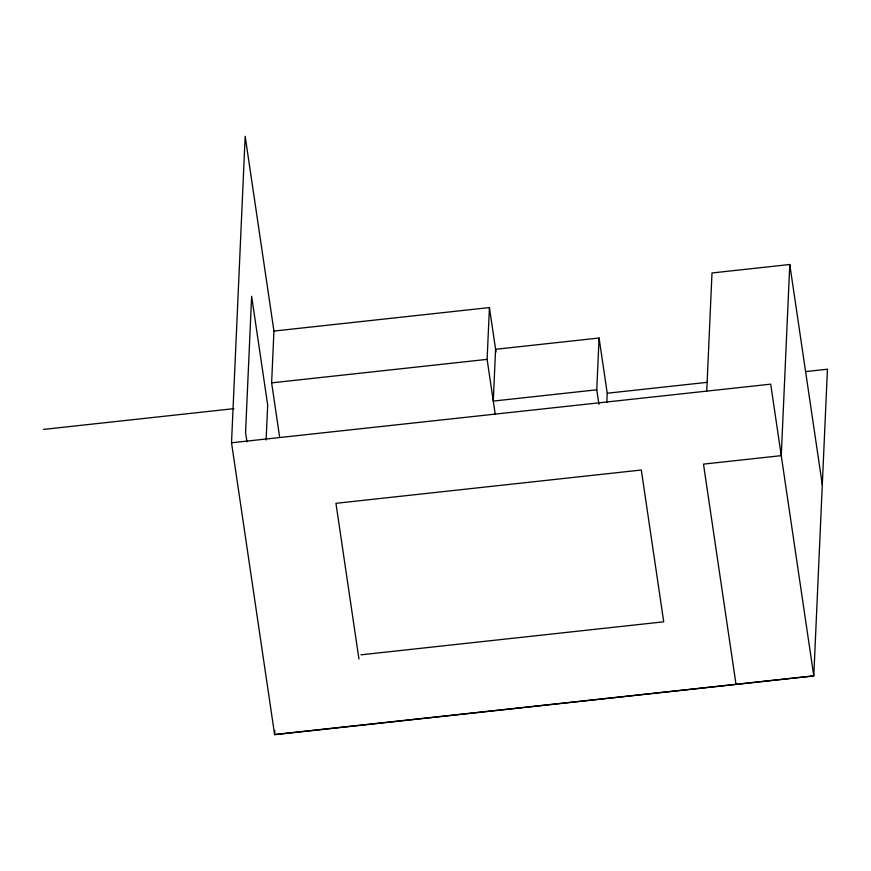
<?xml version="1.0" encoding="UTF-8"?>
<svg xmlns="http://www.w3.org/2000/svg" width="871" height="871" viewBox="0 0 871 871"><rect width="100%" height="100%" fill="white"/><g stroke="black" fill="none" stroke-linecap="round" stroke-linejoin="round"><path stroke-width="1.31" d="M805.827 371.569L827.45 369.206L813.786 675.896L274.605 734.493L231.523 442.773L245.176 136.301L273.94 331.067L271.632 382.859L279.667 437.318M266.112 440.007L267.68 404.971L251.632 296.282L245.568 432.386L246.95 441.771M274.779 730.464L274.594 734.699L813.786 675.896L770.704 384.165L231.523 442.773M495.229 414.237L487.118 359.364L489.426 307.572L273.94 331.067M596.766 389.805L599.074 338.013L495.588 349.293L493.28 401.085L596.766 389.805L598.9 404.264M606.804 402.522L607.229 393.235L599.074 338.013M706.751 390.916L711.999 272.971L789.779 264.49L822.3 484.744M736.017 684.345L703.485 464.123L781.265 455.642L789.779 264.49M271.632 382.859L487.118 359.364M43.55 429.414L233.929 408.651M607.229 393.235L707.208 382.325M360.975 654.829L663.724 621.807L641.306 470.013L335.945 503.318L358.939 659.042M489.426 307.572L495.98 351.928"/></g></svg>
